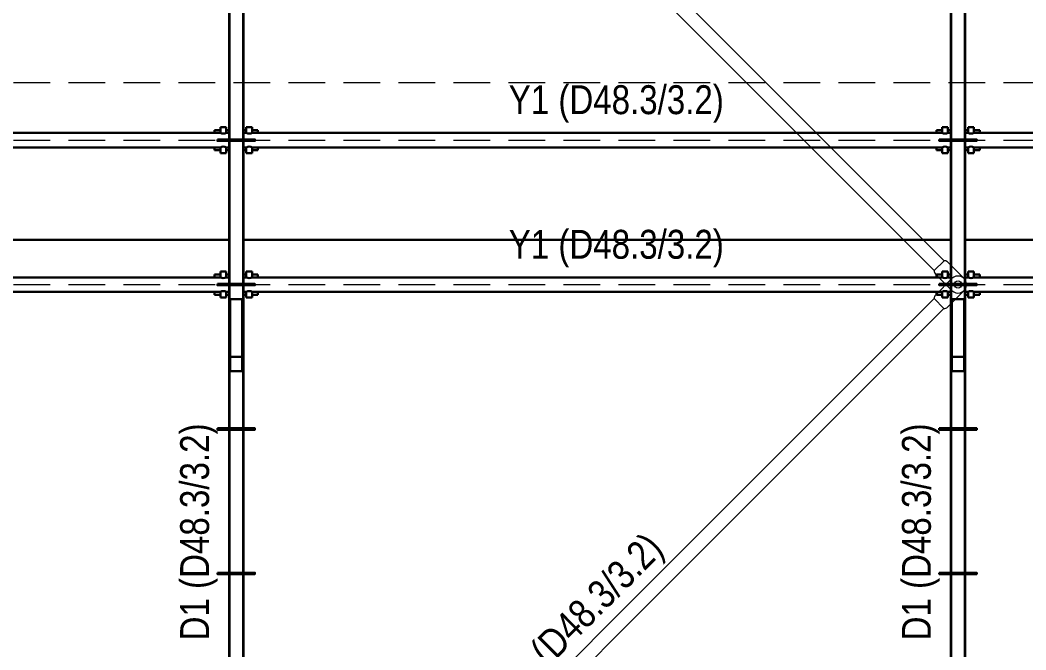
# Model space of a CAD drawing. Header units: millimetres. Extents: x 1500 to 3333, y 525 to 1954.
# Drawn here: x 2588.2 to 2936.6, y 1312.9 to 1531 of the extents above; entities that cross this region are included whole.
import ezdxf

# ---------------------------------------------------------------- set-up
doc = ezdxf.new("R2010")
doc.units = ezdxf.units.MM
for name, pattern in [('ACAD_ISO04W100', [30, 24, -3, 0, -3]), ('DASHED', [19.05, 12.7, -6.35]), ('HIDDEN2', [0.1875, 0.125, -0.0625])]:
    doc.linetypes.add(name, pattern=pattern)
for name, color, linetype, lineweight in [('AKS CIZGISI (BEYKENT)', 252, 'DASHED', 20), ('CAPRAZ', 140, 'Continuous', 20), ('OLCU (BEYKENT)', 14, 'Continuous', 20), ('Part', 2, 'Continuous', 25), ('Part_Hidden', 7, 'Continuous', 25), ('TOPUK TAHTASI', 9, 'Continuous', 15), ('YATAY-KORKULUK', 210, 'ACAD_ISO04W100', 30), ('YAZI (BEYKENT)', 140, 'Continuous', 20)]:
    doc.layers.add(name, color=color, linetype=linetype, lineweight=lineweight)
doc.styles.add('YAZI (BEYKENT)', font='')
doc.styles.get('YAZI (BEYKENT)').set_extended_font_data('Bahnschrift Light Condensed')

# ---------------------------------------------------------------- blocks, each defined once
blk = doc.blocks.new('*U18')
at = {"layer": 'Part', "color": 4, "linetype": 'Continuous', "lineweight": 30}
for points in [[(-2.25, 300), (2.25, 300), (2.25, 325), (-2.25, 325)], [(-2.5, 31), (2.5, 31), (2.5, 305), (-2.5, 305)], [(-6.5, 280.25), (6.5, 280.25), (6.5, 279.75), (-6.5, 279.75)], [(-6.5, 230.25), (6.5, 230.25), (6.5, 229.75), (-6.5, 229.75)]]:
    blk.add_lwpolyline(points, close=True, dxfattribs=at)
at = {"layer": 'Part_Hidden', "color": 8, "linetype": 'HIDDEN2', "lineweight": 15}
for points in [[(-2, 300), (2, 300), (2, 325), (-2, 325)], [(-2.25, 31), (2.25, 31), (2.25, 305), (-2.25, 305)]]:
    blk.add_lwpolyline(points, close=True, dxfattribs=at)
blk = doc.blocks.new('*U19')
at = {"layer": 'Part', "color": 4, "linetype": 'Continuous', "lineweight": 30}
for points in [[(-2.5, 0), (2.5, 0), (2.5, 250), (-2.5, 250)], [(-6.5, 75.25), (6.5, 75.25), (6.5, 74.75), (-6.5, 74.75)], [(-6.5, 25.25), (6.5, 25.25), (6.5, 24.75), (-6.5, 24.75)]]:
    blk.add_lwpolyline(points, close=True, dxfattribs=at)
at = {"layer": 'Part_Hidden', "color": 8, "linetype": 'HIDDEN2', "lineweight": 15}
blk.add_lwpolyline([(-2.25, 0), (2.25, 0), (2.25, 250), (-2.25, 250)], close=True, dxfattribs=at)
at = {"layer": 'TOPUK TAHTASI', "linetype": 'Continuous', "lineweight": 30}
blk.add_line((2.5, 40.5), (122.5, 40.5), dxfattribs=at)
at = {"layer": 'YATAY-KORKULUK', "linetype": 'Continuous', "lineweight": 30}
for p, q in [((2.5, 78.5), (3.5, 78.5)), ((2.5, 77.5), (3.5, 77.5)), ((3.5, 77.5), (3.5, 79.5)), ((3.5, 79.5), (5.5, 79.5)), ((5.5, 77.5), (5.5, 79.5)), ((5.5, 78.5), (7.5, 78.5)), ((5.5, 77.5), (119.5, 77.5)), ((7.5, 77.5), (7.5, 78.5)), ((2.5, 72.5), (3.5, 72.5)), ((2.5, 72.5), (3.5, 72.5)), ((2.5, 71.5), (3.5, 71.5)), ((3.5, 72.5), (3.5, 70.5)), ((3.5, 70.5), (5.5, 70.5)), ((5.5, 72.5), (119.5, 72.5)), ((5.5, 72.5), (5.5, 70.5)), ((5.5, 71.5), (7.5, 71.5)), ((7.5, 72.5), (7.5, 71.5)), ((2.5, 28.5), (3.5, 28.5)), ((3.5, 27.5), (3.5, 29.5)), ((3.5, 29.5), (5.5, 29.5)), ((5.5, 27.5), (5.5, 29.5)), ((5.5, 28.5), (7.5, 28.5)), ((7.5, 27.5), (7.5, 28.5)), ((2.5, 27.5), (3.5, 27.5)), ((5.5, 27.5), (119.5, 27.5)), ((2.5, 22.5), (3.5, 22.5)), ((2.5, 22.5), (3.5, 22.5)), ((2.5, 21.5), (3.5, 21.5)), ((3.5, 22.5), (3.5, 20.5)), ((5.5, 22.5), (119.5, 22.5)), ((5.5, 22.5), (5.5, 20.5)), ((5.5, 21.5), (7.5, 21.5)), ((7.5, 22.5), (7.5, 21.5)), ((3.5, 20.5), (5.5, 20.5))]:
    blk.add_line(p, q, dxfattribs=at)
for centre, start, end in [((4.5, 79.375), 241.92751, 298.07249), ((4.5, 70.625), 61.92751, 118.07249), ((4.5, 29.375), 241.92751, 298.07249), ((4.5, 20.625), 61.92751, 118.07249)]:
    blk.add_arc(centre, 2.125, start, end, dxfattribs=at)
blk = doc.blocks.new('*U9')
at = {"layer": 'Part', "color": 4, "linetype": 'Continuous', "lineweight": 30}
for points in [[(-2.25, 300), (2.25, 300), (2.25, 325), (-2.25, 325)], [(247.75, 300), (252.25, 300), (252.25, 325), (247.75, 325)], [(-2.5, 31), (2.5, 31), (2.5, 305), (-2.5, 305)], [(247.5, 30), (252.5, 30), (252.5, 305), (247.5, 305)], [(-6.5, 280.25), (6.5, 280.25), (6.5, 279.75), (-6.5, 279.75)], [(243.5, 280.25), (256.5, 280.25), (256.5, 279.75), (243.5, 279.75)], [(-6.5, 230.25), (6.5, 230.25), (6.5, 229.75), (-6.5, 229.75)], [(243.5, 230.25), (256.5, 230.25), (256.5, 229.75), (243.5, 229.75)]]:
    blk.add_lwpolyline(points, close=True, dxfattribs=at)
at = {"layer": 'Part_Hidden', "color": 8, "linetype": 'HIDDEN2', "lineweight": 15}
for points in [[(-2, 300), (2, 300), (2, 325), (-2, 325)], [(248, 300), (252, 300), (252, 325), (248, 325)], [(-2.25, 31), (2.25, 31), (2.25, 305), (-2.25, 305)], [(247.75, 30), (252.25, 30), (252.25, 305), (247.75, 305)]]:
    blk.add_lwpolyline(points, close=True, dxfattribs=at)
blk = doc.blocks.new('*U25')
at = {"layer": 'Part', "color": 4, "linetype": 'Continuous', "lineweight": 30}
for points in [[(-2.5, 0), (2.5, 0), (2.5, 250), (-2.5, 250)], [(247.5, 0), (252.5, 0), (252.5, 250), (247.5, 250)], [(-6.5, 75.25), (6.5, 75.25), (6.5, 74.75), (-6.5, 74.75)], [(243.5, 75.25), (256.5, 75.25), (256.5, 74.75), (243.5, 74.75)], [(-6.5, 25.25), (6.5, 25.25), (6.5, 24.75), (-6.5, 24.75)], [(243.5, 25.25), (256.5, 25.25), (256.5, 24.75), (243.5, 24.75)]]:
    blk.add_lwpolyline(points, close=True, dxfattribs=at)
at = {"layer": 'Part_Hidden', "color": 8, "linetype": 'HIDDEN2', "lineweight": 15}
for points in [[(-2.25, 0), (2.25, 0), (2.25, 250), (-2.25, 250)], [(247.75, 0), (252.25, 0), (252.25, 250), (247.75, 250)]]:
    blk.add_lwpolyline(points, close=True, dxfattribs=at)
at = {"layer": 'TOPUK TAHTASI', "linetype": 'Continuous', "lineweight": 30}
blk.add_line((2.5, 40.5), (247.5, 40.5), dxfattribs=at)
at = {"layer": 'YATAY-KORKULUK', "linetype": 'Continuous', "lineweight": 30}
for p, q in [((2.5, 78.5), (3.5, 78.5)), ((2.5, 77.5), (3.5, 77.5)), ((3.5, 77.5), (3.5, 79.5)), ((3.5, 79.5), (5.5, 79.5)), ((5.5, 77.5), (5.5, 79.5)), ((5.5, 78.5), (7.5, 78.5)), ((5.5, 77.5), (244.5, 77.5)), ((7.5, 77.5), (7.5, 78.5)), ((244.5, 78.5), (242.5, 78.5)), ((242.5, 77.5), (242.5, 78.5)), ((244.5, 77.5), (244.5, 79.5)), ((246.5, 79.5), (244.5, 79.5)), ((246.5, 77.5), (246.5, 79.5)), ((247.5, 78.5), (246.5, 78.5)), ((246.5, 77.5), (247.5, 77.5)), ((247.5, 77.5), (246.5, 77.5)), ((2.5, 72.5), (3.5, 72.5)), ((2.5, 72.5), (3.5, 72.5)), ((2.5, 71.5), (3.5, 71.5)), ((3.5, 72.5), (3.5, 70.5)), ((3.5, 70.5), (5.5, 70.5)), ((5.5, 72.5), (244.5, 72.5)), ((5.5, 72.5), (5.5, 70.5)), ((5.5, 71.5), (7.5, 71.5)), ((7.5, 72.5), (7.5, 71.5)), ((242.5, 72.5), (242.5, 71.5)), ((244.5, 71.5), (242.5, 71.5)), ((244.5, 72.5), (244.5, 70.5)), ((246.5, 70.5), (244.5, 70.5)), ((246.5, 72.5), (247.5, 72.5)), ((247.5, 72.5), (246.5, 72.5)), ((247.5, 72.5), (246.5, 72.5)), ((246.5, 72.5), (246.5, 70.5)), ((247.5, 71.5), (246.5, 71.5)), ((2.5, 28.5), (3.5, 28.5)), ((3.5, 27.5), (3.5, 29.5)), ((3.5, 29.5), (5.5, 29.5)), ((5.5, 27.5), (5.5, 29.5)), ((5.5, 28.5), (7.5, 28.5)), ((7.5, 27.5), (7.5, 28.5)), ((244.5, 28.5), (242.5, 28.5)), ((242.5, 27.5), (242.5, 28.5)), ((244.5, 27.5), (244.5, 29.5)), ((246.5, 29.5), (244.5, 29.5)), ((246.5, 27.5), (246.5, 29.5)), ((247.5, 28.5), (246.5, 28.5)), ((2.5, 27.5), (3.5, 27.5)), ((5.5, 27.5), (244.5, 27.5)), ((246.5, 27.5), (247.5, 27.5)), ((247.5, 27.5), (246.5, 27.5)), ((2.5, 22.5), (3.5, 22.5)), ((2.5, 22.5), (3.5, 22.5)), ((2.5, 21.5), (3.5, 21.5)), ((3.5, 22.5), (3.5, 20.5)), ((5.5, 22.5), (244.5, 22.5)), ((5.5, 22.5), (5.5, 20.5)), ((5.5, 21.5), (7.5, 21.5)), ((7.5, 22.5), (7.5, 21.5)), ((242.5, 22.5), (242.5, 21.5)), ((244.5, 21.5), (242.5, 21.5)), ((244.5, 22.5), (244.5, 20.5)), ((246.5, 22.5), (247.5, 22.5)), ((247.5, 22.5), (246.5, 22.5)), ((247.5, 22.5), (246.5, 22.5)), ((246.5, 22.5), (246.5, 20.5)), ((247.5, 21.5), (246.5, 21.5)), ((3.5, 20.5), (5.5, 20.5)), ((246.5, 20.5), (244.5, 20.5))]:
    blk.add_line(p, q, dxfattribs=at)
for centre, start, end in [((4.5, 79.375), 241.92751, 298.07249), ((245.5, 79.375), 241.92751, 298.07249), ((4.5, 70.625), 61.92751, 118.07249), ((245.5, 70.625), 61.92751, 118.07249), ((4.5, 29.375), 241.92751, 298.07249), ((245.5, 29.375), 241.92751, 298.07249), ((4.5, 20.625), 61.92751, 118.07249), ((245.5, 20.625), 61.92751, 118.07249)]:
    blk.add_arc(centre, 2.125, start, end, dxfattribs=at)
blk = doc.blocks.new('ISK_CAPRAZ')
at = {"layer": 'CAPRAZ', "ltscale": 0.5}
for p, q in [((353.55, 2.96), (345.46, 2.96)), ((345.46, -2.96), (353.55, -2.96))]:
    blk.add_line(p, q, dxfattribs=at)
blk.add_lwpolyline([(9.29, 2.42), (344.27, 2.42), (344.27, -2.41), (9.29, -2.41)], close=True, dxfattribs=at)
blk.add_circle((353.55, 0), 1.26, dxfattribs=at)
for centre, radius, start, end in [((345.49, 1.31), 1.65, 91.2109, 138.0679), ((353.55, 0), 2.96, 269.9991, 90), ((345.49, -1.31), 1.65, 221.9255, 268.789)]:
    blk.add_arc(centre, radius, start, end, dxfattribs=at)
at = {"layer": 'YAZI (BEYKENT)', "style": 'YAZI (BEYKENT)'}
blk.add_text('C1 (D48.3/3.2)', height=10, dxfattribs=at).set_placement((141.5, 6.59))

msp = doc.modelspace()

# ---------------------------------------------------------------- linework, layer by layer
at = {"layer": 'AKS CIZGISI (BEYKENT)'}
for p, q in [((1500.03, 1509.41), (3333, 1509.41)), ((1500.03, 1489.41), (3272.36, 1489.41)), ((1500.03, 1439.41), (3272.36, 1439.41))]:
    msp.add_line(p, q, dxfattribs=at)

# ---------------------------------------------------------------- block references
at = {"layer": 'OLCU (BEYKENT)'}
for p, rotation in [((2663.05, 1689.41), 315), ((2663.05, 1189.41), 45)]:
    msp.add_blockref('ISK_CAPRAZ', p, dxfattribs=dict(at, rotation=rotation))
for name, p in [('*U25', (2413.05, 1414.41)), ('*U25', (2663.05, 1414.41)), ('*U19', (2913.05, 1414.41)), ('*U9', (2413.05, 1109.41)), ('*U9', (2663.05, 1109.41)), ('*U18', (2913.05, 1109.41))]:
    msp.add_blockref(name, p, dxfattribs=at)

# ---------------------------------------------------------------- texts
at = {"layer": 'YAZI (BEYKENT)', "style": 'YAZI (BEYKENT)'}
for p in [(2757.44, 1498.42), (2757.44, 1448.36)]:
    msp.add_text('Y1 (D48.3/3.2)', height=10, dxfattribs=at).set_placement(p)
for p in [(2653.63, 1316.21), (2903.63, 1316.21)]:
    msp.add_text('D1 (D48.3/3.2)', height=10, rotation=90, dxfattribs=at).set_placement(p)

doc.saveas('drawing.dxf')
